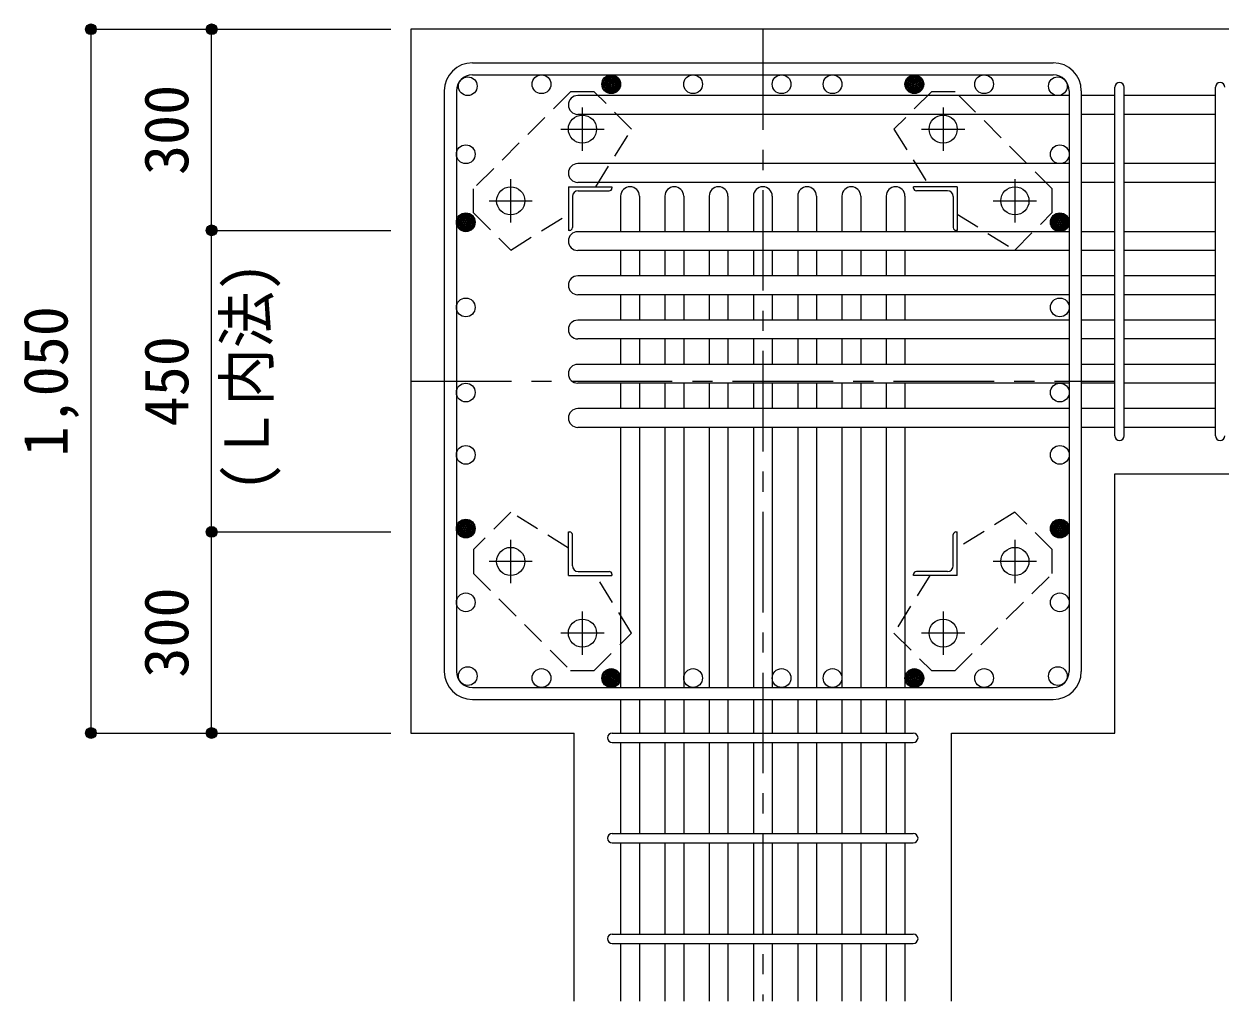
# Model space of a CAD drawing. Units: millimetres at full size, sheet at 1:30. Extents: x -5973 to 5954, y -4195 to 4201.
# Drawn here: x -550 to 1234, y -2600 to -1142 of the extents above; entities that cross this region are included whole.
import ezdxf
from ezdxf.enums import TextEntityAlignment as Align

# ---------------------------------------------------------------- set-up
doc = ezdxf.new("R2010")
doc.units = ezdxf.units.MM
doc.header["$LTSCALE"] = 30
doc.header["$PDMODE"] = 32
doc.header["$PDSIZE"] = 15
doc.linetypes.add('CHAIN1', pattern=[8, 5, -1, 1, -1])
doc.linetypes.add('DASHED1', pattern=[1.8, 1.2, -0.6])
for name, color, linetype in [('0-1', 2, 'Continuous'), ('0-2', 4, 'Continuous'), ('0-3', 4, 'Continuous'), ('0-4', 7, 'Continuous'), ('0-5', 7, 'Continuous'), ('0-6', 7, 'Continuous'), ('0-7', 4, 'Continuous'), ('0-9', 4, 'DASHED1'), ('0-D', 4, 'Continuous')]:
    doc.layers.add(name, color=color, linetype=linetype)
doc.styles.add('ＭＳ ゴシック', font='')
doc.styles.get('ＭＳ ゴシック').set_extended_font_data('MS Gothic')

msp = doc.modelspace()

# ---------------------------------------------------------------- linework, layer by layer
at = {"layer": '0-1'}
for p, q in [((1477.44, -1149.89), (27.44, -1149.89)), ((27.44, -1149.89), (27.44, -2199.89)), ((1077.44, -1813.39), (1477.44, -1813.39)), ((1077.44, -2199.89), (1077.44, -1813.39)), ((27.44, -2199.89), (270.94, -2199.89)), ((270.94, -2599.89), (270.94, -2199.89))]:
    msp.add_line(p, q, dxfattribs=at)
msp.add_lwpolyline([(833.94, -2599.89), (833.94, -2199.89), (1077.44, -2199.89)], dxfattribs=at)
at = {"layer": '0-2', "linetype": 'CHAIN1'}
for p, q in [((283.44, -1331.1), (283.44, -1266.6)), ((821.44, -1266.59), (821.44, -1331.09)), ((251.14, -1298.89), (315.64, -1298.89)), ((789.24, -1298.89), (853.74, -1298.89)), ((176.44, -1438.1), (176.44, -1373.6)), ((928.44, -1373.59), (928.44, -1438.09)), ((144.14, -1405.89), (208.64, -1405.89)), ((896.24, -1405.89), (960.74, -1405.89)), ((176.44, -1976.2), (176.44, -1911.7)), ((928.44, -1911.69), (928.44, -1976.19)), ((208.64, -1943.89), (144.14, -1943.89)), ((960.74, -1943.89), (896.24, -1943.89)), ((283.44, -2083.2), (283.44, -2018.7)), ((821.44, -2018.69), (821.44, -2083.19)), ((315.64, -2050.89), (251.14, -2050.89)), ((853.74, -2050.89), (789.24, -2050.89))]:
    msp.add_line(p, q, dxfattribs=at)
at = {"layer": '0-2'}
for p, q in [((262.44, -1384.89), (327.44, -1384.89)), ((262.44, -1384.89), (262.44, -1449.89)), ((276.94, -1390.89), (323.44, -1390.89)), ((327.44, -1384.89), (327.44, -1386.89)), ((842.44, -1384.89), (777.44, -1384.89)), ((777.44, -1386.89), (777.44, -1384.89)), ((827.94, -1390.89), (781.44, -1390.89)), ((842.44, -1384.89), (842.44, -1449.89)), ((268.44, -1399.39), (268.44, -1445.89)), ((836.44, -1399.39), (836.44, -1445.89)), ((264.44, -1449.89), (262.44, -1449.89)), ((842.44, -1449.89), (840.44, -1449.89)), ((262.44, -1899.89), (264.44, -1899.89)), ((262.44, -1964.89), (262.44, -1899.89)), ((268.44, -1950.39), (268.44, -1903.89)), ((836.44, -1950.39), (836.44, -1903.89)), ((840.44, -1899.89), (842.44, -1899.89)), ((842.44, -1964.89), (842.44, -1899.89)), ((276.94, -1958.89), (323.44, -1958.89)), ((827.94, -1958.89), (781.44, -1958.89)), ((262.44, -1964.89), (327.44, -1964.89)), ((327.44, -1962.89), (327.44, -1964.89)), ((777.44, -1964.89), (777.44, -1962.89)), ((842.44, -1964.89), (777.44, -1964.89))]:
    msp.add_line(p, q, dxfattribs=at)
at = {"layer": '0-2', "color": 3}
for centre in [(283.44, -1298.89), (821.44, -1298.89), (176.44, -1405.89), (928.44, -1405.89), (176.44, -1943.89), (928.44, -1943.89), (283.44, -2050.89), (821.44, -2050.89)]:
    msp.add_circle(centre, 21, dxfattribs=at)
at = {"layer": '0-2'}
for centre, radius, start, end in [((276.94, -1399.39), 8.5, 90, 180), ((323.44, -1386.89), 4, 270, 0), ((781.44, -1386.89), 4, 180, 270), ((827.94, -1399.39), 8.5, 0, 90), ((264.44, -1445.89), 4, 270, 0), ((840.44, -1445.89), 4, 180, 270), ((264.44, -1903.89), 4, 0, 90), ((840.44, -1903.89), 4, 90, 180), ((276.94, -1950.39), 8.5, 180, 270), ((323.44, -1962.89), 4, 0, 90), ((781.44, -1962.89), 4, 90, 180), ((827.94, -1950.39), 8.5, 270, 0)]:
    msp.add_arc(centre, radius, start, end, dxfattribs=at)
at = {"layer": '0-3', "color": 3}
for centre in [(112.37, -1234.82), (222.38, -1231.89), (326.44, -1231.89), (448.44, -1231.89), (580.44, -1231.89), (656.44, -1231.89), (778.44, -1231.89), (882.49, -1231.89), (992.51, -1234.82), (992.51, -1234.82), (109.44, -1336.36), (995.44, -1336.36), (109.44, -1437.89), (995.44, -1437.89), (109.44, -1564.88), (995.44, -1564.88), (109.44, -1691.89), (995.44, -1691.89), (109.44, -1784.91), (995.44, -1784.91), (109.44, -1894.93), (995.44, -1894.93), (109.44, -2004.95), (995.44, -2004.95), (112.37, -2114.97), (222.38, -2117.89), (326.44, -2117.89), (448.44, -2117.89), (580.44, -2117.89), (656.44, -2117.89), (778.44, -2117.89), (882.49, -2117.89), (992.51, -2114.97)]:
    msp.add_circle(centre, 14, dxfattribs=at)
at = {"layer": '0-3'}
for centre, radius in [((326.44, -1231.89), 12.6), ((326.44, -1231.89), 11.2), ((326.44, -1231.89), 9.8), ((326.44, -1231.89), 8.4), ((326.44, -1231.89), 7), ((326.44, -1231.89), 5.6), ((326.44, -1231.89), 4.2), ((326.44, -1231.89), 2.8), ((326.44, -1231.89), 1.4), ((778.44, -1231.89), 12.6), ((778.44, -1231.89), 11.2), ((778.44, -1231.89), 9.8), ((778.44, -1231.89), 8.4), ((778.44, -1231.89), 7), ((778.44, -1231.89), 5.6), ((778.44, -1231.89), 4.2), ((778.44, -1231.89), 2.8), ((778.44, -1231.89), 1.4), ((109.44, -1437.89), 12.6), ((109.44, -1437.89), 11.2), ((995.44, -1437.89), 12.6), ((995.44, -1437.89), 11.2), ((109.44, -1437.89), 9.8), ((109.44, -1437.89), 8.4), ((109.44, -1437.89), 7), ((109.44, -1437.89), 5.6), ((109.44, -1437.89), 4.2), ((109.44, -1437.89), 2.8), ((109.44, -1437.89), 1.4), ((995.44, -1437.89), 9.8), ((995.44, -1437.89), 8.4), ((995.44, -1437.89), 7), ((995.44, -1437.89), 5.6), ((995.44, -1437.89), 4.2), ((995.44, -1437.89), 2.8), ((995.44, -1437.89), 1.4), ((109.44, -1894.93), 12.6), ((109.44, -1894.93), 11.2), ((109.44, -1894.93), 9.8), ((109.44, -1894.93), 8.4), ((109.44, -1894.93), 7), ((109.44, -1894.93), 5.6), ((109.44, -1894.93), 4.2), ((995.44, -1894.93), 12.6), ((995.44, -1894.93), 11.2), ((995.44, -1894.93), 9.8), ((995.44, -1894.93), 8.4), ((995.44, -1894.93), 7), ((995.44, -1894.93), 5.6), ((995.44, -1894.93), 4.2), ((109.44, -1894.93), 2.8), ((109.44, -1894.93), 1.4), ((995.44, -1894.93), 2.8), ((995.44, -1894.93), 1.4), ((326.44, -2117.89), 12.6), ((326.44, -2117.89), 11.2), ((326.44, -2117.89), 9.8), ((326.44, -2117.89), 8.4), ((326.44, -2117.89), 7), ((326.44, -2117.89), 5.6), ((326.44, -2117.89), 4.2), ((326.44, -2117.89), 2.8), ((326.44, -2117.89), 1.4), ((778.44, -2117.89), 12.6), ((778.44, -2117.89), 11.2), ((778.44, -2117.89), 9.8), ((778.44, -2117.89), 8.4), ((778.44, -2117.89), 7), ((778.44, -2117.89), 5.6), ((778.44, -2117.89), 4.2), ((778.44, -2117.89), 2.8), ((778.44, -2117.89), 1.4)]:
    msp.add_circle(centre, radius, dxfattribs=at)
at = {"layer": '0-4'}
for p, q in [((119.44, -1199.89), (985.44, -1199.89)), ((119.44, -1217.89), (985.44, -1217.89)), ((77.44, -1241.89), (77.44, -2107.89)), ((95.44, -1241.89), (95.44, -2107.89)), ((1009.44, -1241.89), (1009.44, -2107.89)), ((1027.44, -1241.89), (1027.44, -2107.89)), ((119.44, -2131.89), (985.44, -2131.89)), ((119.44, -2149.89), (985.44, -2149.89))]:
    msp.add_line(p, q, dxfattribs=at)
for centre, radius, start, end in [((119.44, -1241.89), 42, 90, 180), ((985.44, -1241.89), 42, 0, 90), ((119.44, -1241.89), 24, 90, 180), ((985.44, -1241.89), 24, 0, 90), ((119.44, -2107.89), 42, 180, 270), ((119.44, -2107.89), 24, 180, 270), ((985.44, -2107.89), 42, 270, 0), ((985.44, -2107.89), 24, 270, 0)]:
    msp.add_arc(centre, radius, start, end, dxfattribs=at)
at = {"layer": '0-5'}
for p, q in [((1009.44, -1248.82), (276.44, -1248.82)), ((1077.44, -1248.82), (1027.44, -1248.82)), ((1227.44, -1248.82), (1091.44, -1248.82)), ((1009.44, -1276.82), (276.44, -1276.82)), ((1077.44, -1276.82), (1027.44, -1276.82)), ((1227.44, -1276.82), (1091.44, -1276.82)), ((1009.44, -1350.36), (276.44, -1350.36)), ((1077.44, -1350.36), (1027.44, -1350.36)), ((1227.44, -1350.36), (1091.44, -1350.36)), ((1009.44, -1378.36), (276.44, -1378.36)), ((1077.44, -1378.36), (1027.44, -1378.36)), ((1227.44, -1378.36), (1091.44, -1378.36)), ((340.44, -1398.89), (340.44, -1451.89)), ((368.44, -1398.89), (368.44, -1451.89)), ((406.44, -1398.89), (406.44, -1451.89)), ((434.44, -1398.89), (434.44, -1451.89)), ((472.44, -1398.89), (472.44, -1451.89)), ((500.44, -1398.89), (500.44, -1451.89)), ((538.44, -1398.89), (538.44, -1451.89)), ((566.44, -1398.89), (566.44, -1451.89)), ((604.44, -1398.89), (604.44, -1451.89)), ((632.44, -1398.89), (632.44, -1451.89)), ((670.44, -1398.89), (670.44, -1451.89)), ((698.44, -1398.89), (698.44, -1451.89)), ((736.44, -1398.89), (736.44, -1451.89)), ((764.44, -1398.89), (764.44, -1451.89)), ((1009.44, -1451.89), (276.44, -1451.89)), ((1077.44, -1451.89), (1027.44, -1451.89)), ((1227.44, -1451.89), (1091.44, -1451.89)), ((1009.44, -1479.89), (276.44, -1479.89)), ((340.44, -1479.89), (340.44, -1517.89)), ((368.44, -1479.89), (368.44, -1517.89)), ((406.44, -1479.89), (406.44, -1517.89)), ((434.44, -1479.89), (434.44, -1517.89)), ((472.44, -1479.89), (472.44, -1517.89)), ((500.44, -1479.89), (500.44, -1517.89)), ((538.44, -1479.89), (538.44, -1517.89)), ((566.44, -1479.89), (566.44, -1517.89)), ((604.44, -1479.89), (604.44, -1517.89)), ((632.44, -1479.89), (632.44, -1517.89)), ((670.44, -1479.89), (670.44, -1517.89)), ((698.44, -1479.89), (698.44, -1517.89)), ((736.44, -1479.89), (736.44, -1517.89)), ((764.44, -1479.89), (764.44, -1517.89)), ((1077.44, -1479.89), (1027.44, -1479.89)), ((1227.44, -1479.89), (1091.44, -1479.89)), ((1009.44, -1517.89), (276.44, -1517.89)), ((1077.44, -1517.89), (1027.44, -1517.89)), ((1227.44, -1517.89), (1091.44, -1517.89)), ((1009.44, -1545.89), (276.44, -1545.89)), ((340.44, -1545.89), (340.44, -1583.89)), ((368.44, -1545.89), (368.44, -1583.89)), ((406.44, -1545.89), (406.44, -1583.89)), ((434.44, -1545.89), (434.44, -1583.89)), ((472.44, -1545.89), (472.44, -1583.89)), ((500.44, -1545.89), (500.44, -1583.89)), ((538.44, -1545.89), (538.44, -1583.89)), ((566.44, -1545.89), (566.44, -1583.89)), ((604.44, -1545.89), (604.44, -1583.89)), ((632.44, -1545.89), (632.44, -1583.89)), ((670.44, -1545.89), (670.44, -1583.89)), ((698.44, -1545.89), (698.44, -1583.89)), ((736.44, -1545.89), (736.44, -1583.89)), ((764.44, -1545.89), (764.44, -1583.89)), ((1077.44, -1545.89), (1027.44, -1545.89)), ((1227.44, -1545.89), (1091.44, -1545.89)), ((1009.44, -1583.89), (276.44, -1583.89)), ((1077.44, -1583.89), (1027.44, -1583.89)), ((1227.44, -1583.89), (1091.44, -1583.89)), ((1009.44, -1611.89), (276.44, -1611.89)), ((340.44, -1611.89), (340.44, -1649.89)), ((368.44, -1611.89), (368.44, -1649.89)), ((406.44, -1611.89), (406.44, -1649.89)), ((434.44, -1611.89), (434.44, -1649.89)), ((472.44, -1611.89), (472.44, -1649.89)), ((500.44, -1611.89), (500.44, -1649.89)), ((538.44, -1611.89), (538.44, -1649.89)), ((566.44, -1611.89), (566.44, -1649.89)), ((604.44, -1611.89), (604.44, -1649.89)), ((632.44, -1611.89), (632.44, -1649.89)), ((670.44, -1611.89), (670.44, -1649.89)), ((698.44, -1611.89), (698.44, -1649.89)), ((736.44, -1611.89), (736.44, -1649.89)), ((764.44, -1611.89), (764.44, -1649.89)), ((1077.44, -1611.89), (1027.44, -1611.89)), ((1227.44, -1611.89), (1091.44, -1611.89)), ((1009.44, -1649.89), (276.44, -1649.89)), ((1077.44, -1649.89), (1027.44, -1649.89)), ((1227.44, -1649.89), (1091.44, -1649.89)), ((1009.44, -1677.89), (276.44, -1677.89)), ((340.44, -1677.89), (340.44, -1715.89)), ((368.44, -1677.89), (368.44, -1715.89)), ((406.44, -1677.89), (406.44, -1715.89)), ((434.44, -1677.89), (434.44, -1715.89)), ((472.44, -1677.89), (472.44, -1715.89)), ((500.44, -1677.89), (500.44, -1715.89)), ((538.44, -1677.89), (538.44, -1715.89)), ((566.44, -1677.89), (566.44, -1715.89)), ((604.44, -1677.89), (604.44, -1715.89)), ((632.44, -1677.89), (632.44, -1715.89)), ((670.44, -1677.89), (670.44, -1715.89)), ((698.44, -1677.89), (698.44, -1715.89)), ((736.44, -1677.89), (736.44, -1715.89)), ((764.44, -1677.89), (764.44, -1715.89)), ((1077.44, -1677.89), (1027.44, -1677.89)), ((1227.44, -1677.89), (1091.44, -1677.89)), ((1009.44, -1715.89), (276.44, -1715.89)), ((1077.44, -1715.89), (1027.44, -1715.89)), ((1227.44, -1715.89), (1091.44, -1715.89)), ((1009.44, -1743.89), (276.44, -1743.89)), ((340.44, -1743.89), (340.44, -2131.89)), ((368.44, -1743.89), (368.44, -2131.89)), ((406.44, -1743.89), (406.44, -2131.89)), ((434.44, -1743.89), (434.44, -2131.89)), ((472.44, -1743.89), (472.44, -2131.89)), ((500.44, -1743.89), (500.44, -2131.89)), ((538.44, -1743.89), (538.44, -2131.89)), ((566.44, -1743.89), (566.44, -2131.89)), ((604.44, -1743.89), (604.44, -2131.89)), ((632.44, -1743.89), (632.44, -2131.89)), ((670.44, -1743.89), (670.44, -2131.89)), ((698.44, -1743.89), (698.44, -2131.89)), ((736.44, -1743.89), (736.44, -2131.89)), ((764.44, -1743.89), (764.44, -2131.89)), ((1077.44, -1743.89), (1027.44, -1743.89)), ((1227.44, -1743.89), (1091.44, -1743.89)), ((340.44, -2149.89), (340.44, -2199.89)), ((368.44, -2149.89), (368.44, -2199.89)), ((406.44, -2149.89), (406.44, -2199.89)), ((434.44, -2149.89), (434.44, -2199.89)), ((472.44, -2149.89), (472.44, -2199.89)), ((500.44, -2149.89), (500.44, -2199.89)), ((538.44, -2149.89), (538.44, -2199.89)), ((566.44, -2149.89), (566.44, -2199.89)), ((604.44, -2149.89), (604.44, -2199.89)), ((632.44, -2149.89), (632.44, -2199.89)), ((670.44, -2149.89), (670.44, -2199.89)), ((698.44, -2149.89), (698.44, -2199.89)), ((736.44, -2149.89), (736.44, -2199.89)), ((764.44, -2149.89), (764.44, -2199.89)), ((340.44, -2213.89), (340.44, -2349.89)), ((368.44, -2213.89), (368.44, -2349.89)), ((406.44, -2213.89), (406.44, -2349.89)), ((434.44, -2213.89), (434.44, -2349.89)), ((472.44, -2213.89), (472.44, -2349.89)), ((500.44, -2213.89), (500.44, -2349.89)), ((538.44, -2213.89), (538.44, -2349.89)), ((566.44, -2213.89), (566.44, -2349.89)), ((604.44, -2213.89), (604.44, -2349.89)), ((632.44, -2213.89), (632.44, -2349.89)), ((670.44, -2213.89), (670.44, -2349.89)), ((698.44, -2213.89), (698.44, -2349.89)), ((736.44, -2213.89), (736.44, -2349.89)), ((764.44, -2213.89), (764.44, -2349.89)), ((340.44, -2363.89), (340.44, -2499.89)), ((368.44, -2363.89), (368.44, -2499.89)), ((406.44, -2363.89), (406.44, -2499.89)), ((434.44, -2363.89), (434.44, -2499.89)), ((472.44, -2363.89), (472.44, -2499.89)), ((500.44, -2363.89), (500.44, -2499.89)), ((538.44, -2363.89), (538.44, -2499.89)), ((566.44, -2363.89), (566.44, -2499.89)), ((604.44, -2363.89), (604.44, -2499.89)), ((632.44, -2363.89), (632.44, -2499.89)), ((670.44, -2363.89), (670.44, -2499.89)), ((698.44, -2363.89), (698.44, -2499.89)), ((736.44, -2363.89), (736.44, -2499.89)), ((764.44, -2363.89), (764.44, -2499.89)), ((340.44, -2513.89), (340.44, -2599.89)), ((368.44, -2513.89), (368.44, -2599.89)), ((406.44, -2513.89), (406.44, -2599.89)), ((434.44, -2513.89), (434.44, -2599.89)), ((472.44, -2513.89), (472.44, -2599.89)), ((500.44, -2513.89), (500.44, -2599.89)), ((538.44, -2513.89), (538.44, -2599.89)), ((566.44, -2513.89), (566.44, -2599.89)), ((604.44, -2513.89), (604.44, -2599.89)), ((632.44, -2513.89), (632.44, -2599.89)), ((670.44, -2513.89), (670.44, -2599.89)), ((698.44, -2513.89), (698.44, -2599.89)), ((736.44, -2513.89), (736.44, -2599.89)), ((764.44, -2513.89), (764.44, -2599.89))]:
    msp.add_line(p, q, dxfattribs=at)
for centre, start, end in [((276.44, -1262.82), 90, 270), ((276.44, -1364.36), 90, 270), ((354.44, -1398.89), 0, 180), ((420.44, -1398.89), 0, 180), ((486.44, -1398.89), 0, 180), ((552.44, -1398.89), 0, 180), ((618.44, -1398.89), 0, 180), ((684.44, -1398.89), 0, 180), ((750.44, -1398.89), 0, 180), ((276.44, -1465.89), 90, 270), ((276.44, -1531.89), 90, 270), ((276.44, -1597.89), 90, 270), ((276.44, -1663.89), 90, 270), ((276.44, -1729.89), 90, 270)]:
    msp.add_arc(centre, 14, start, end, dxfattribs=at)
at = {"layer": '0-6'}
for p, q in [((1077.44, -1756.39), (1077.44, -1236.32)), ((1091.44, -1756.39), (1091.44, -1236.32)), ((1227.44, -1756.39), (1227.44, -1236.32)), ((327.94, -2199.89), (776.94, -2199.89)), ((327.94, -2213.89), (776.94, -2213.89)), ((327.94, -2349.89), (776.94, -2349.89)), ((327.94, -2363.89), (776.94, -2363.89)), ((327.94, -2499.89), (776.94, -2499.89)), ((327.94, -2513.89), (776.94, -2513.89))]:
    msp.add_line(p, q, dxfattribs=at)
for centre, start, end in [((1084.44, -1236.32), 0, 180), ((1084.44, -1236.32), 0, 180), ((1084.44, -1236.32), 0, 180), ((1084.44, -1236.32), 0, 180), ((1234.44, -1236.32), 0, 180), ((1084.44, -1756.39), 180, 0), ((1084.44, -1756.39), 180, 0), ((1084.44, -1756.39), 180, 0), ((1084.44, -1756.39), 180, 0), ((1234.44, -1756.39), 180, 0), ((327.94, -2206.89), 90, 270), ((327.94, -2206.89), 90, 270), ((327.94, -2206.89), 90, 270), ((327.94, -2206.89), 90, 270), ((776.94, -2206.89), 270, 90), ((776.94, -2206.89), 270, 90), ((776.94, -2206.89), 270, 90), ((776.94, -2206.89), 270, 90), ((327.94, -2356.89), 90, 270), ((776.94, -2356.89), 270, 90), ((327.94, -2506.89), 90, 270), ((776.94, -2506.89), 270, 90)]:
    msp.add_arc(centre, 7, start, end, dxfattribs=at)
at = {"layer": '0-9'}
for points in [[(265.64, -1243.19), (120.64, -1388.1), (120.64, -1423.5), (176.54, -1479.29), (262.44, -1425.89)], [(303.44, -1384.89), (356.84, -1298.99), (301.04, -1243.19), (265.64, -1243.19)], [(984.14, -1388.1), (839.24, -1243.09), (803.84, -1243.09), (748.04, -1299), (801.44, -1384.89)], [(842.44, -1425.89), (928.34, -1479.29), (984.14, -1423.5), (984.14, -1388.1)], [(262.44, -1923.9), (176.54, -1870.5), (120.74, -1926.29), (120.74, -1961.69)], [(839.24, -2106.6), (984.24, -1961.69), (984.24, -1926.29), (928.34, -1870.5), (842.44, -1923.9)], [(120.74, -1961.69), (265.64, -2106.7), (301.04, -2106.7), (356.84, -2050.79), (303.44, -1964.9)], [(801.44, -1964.9), (748.04, -2050.8), (803.84, -2106.6), (839.24, -2106.6)]]:
    msp.add_lwpolyline(points, dxfattribs=at)
at = {"layer": '0-D'}
for p, q in [((-449.6, -1149.89), (-269.6, -1149.89)), ((-449.6, -1149.89), (-269.6, -1149.89)), ((-449.6, -1149.89), (-449.6, -2199.89)), ((-269.6, -1449.89), (-269.6, -1149.89)), ((-269.6, -1149.89), (-2.56, -1149.89)), ((-269.6, -1899.89), (-269.6, -1449.89)), ((-269.6, -1449.89), (-2.56, -1449.89)), ((-269.6, -2199.89), (-269.6, -1899.89)), ((-269.6, -1899.89), (-2.56, -1899.89)), ((-449.6, -2199.89), (-269.6, -2199.89)), ((-269.6, -2199.89), (-2.56, -2199.89)), ((-269.6, -2199.89), (-2.56, -2199.89))]:
    msp.add_line(p, q, dxfattribs=at)
at = {"layer": '0-D', "linetype": 'CHAIN1'}
for p, q in [((552.44, -1149.89), (552.44, -2599.89)), ((27.44, -1674.89), (1077.44, -1674.89))]:
    msp.add_line(p, q, dxfattribs=at)
at = {"layer": '0-D'}
for centre, radius in [((-449.6, -1149.89), 8), ((-449.6, -1149.89), 7.2), ((-449.6, -1149.89), 6.4), ((-449.6, -1149.89), 5.6), ((-449.6, -1149.89), 4.8), ((-449.6, -1149.89), 4), ((-449.6, -1149.89), 3.2), ((-449.6, -1149.89), 2.4), ((-449.6, -1149.89), 1.6), ((-449.6, -1149.89), 0.8), ((-269.6, -1149.89), 8), ((-269.6, -1149.89), 7.2), ((-269.6, -1149.89), 6.4), ((-269.6, -1149.89), 5.6), ((-269.6, -1149.89), 4.8), ((-269.6, -1149.89), 4), ((-269.6, -1149.89), 3.2), ((-269.6, -1149.89), 2.4), ((-269.6, -1149.89), 1.6), ((-269.6, -1149.89), 0.8), ((-269.6, -1449.89), 8), ((-269.6, -1449.89), 7.2), ((-269.6, -1449.89), 6.4), ((-269.6, -1449.89), 5.6), ((-269.6, -1449.89), 4.8), ((-269.6, -1449.89), 4), ((-269.6, -1449.89), 3.2), ((-269.6, -1449.89), 2.4), ((-269.6, -1449.89), 1.6), ((-269.6, -1449.89), 0.8), ((-269.6, -1899.89), 8), ((-269.6, -1899.89), 7.2), ((-269.6, -1899.89), 6.4), ((-269.6, -1899.89), 5.6), ((-269.6, -1899.89), 4.8), ((-269.6, -1899.89), 4), ((-269.6, -1899.89), 3.2), ((-269.6, -1899.89), 2.4), ((-269.6, -1899.89), 1.6), ((-269.6, -1899.89), 0.8), ((-449.6, -2199.89), 8), ((-449.6, -2199.89), 7.2), ((-449.6, -2199.89), 6.4), ((-449.6, -2199.89), 5.6), ((-269.6, -2199.89), 8), ((-269.6, -2199.89), 7.2), ((-269.6, -2199.89), 6.4), ((-269.6, -2199.89), 5.6), ((-449.6, -2199.89), 4.8), ((-449.6, -2199.89), 4), ((-449.6, -2199.89), 3.2), ((-449.6, -2199.89), 2.4), ((-449.6, -2199.89), 1.6), ((-449.6, -2199.89), 0.8), ((-269.6, -2199.89), 4.8), ((-269.6, -2199.89), 4), ((-269.6, -2199.89), 3.2), ((-269.6, -2199.89), 2.4), ((-269.6, -2199.89), 1.6), ((-269.6, -2199.89), 0.8)]:
    msp.add_circle(centre, radius, dxfattribs=at)
at = {"layer": '0-D', "color": 7}
for p in [(-449.6, -1149.89), (-269.6, -1149.89), (-269.6, -1449.89), (-269.6, -1899.89), (-449.6, -2199.89), (-269.6, -2199.89)]:
    msp.add_point(p, dxfattribs=at)

# ---------------------------------------------------------------- texts
at = {"layer": '0-7', "style": 'ＭＳ ゴシック', "width": 0.95}
msp.add_text('(Ｌ内法)', height=65.98, rotation=90, dxfattribs=at).set_placement((-164.55, -1839.49), align=Align.BOTTOM_LEFT)
at = {"layer": '0-D', "style": 'ＭＳ ゴシック'}
for s, p in [('300', (-284.6, -1367.39)), ('1,050', (-464.6, -1787.39)), ('450', (-284.6, -1742.39)), ('300', (-284.6, -2117.39))]:
    msp.add_text(s, height=65.98, rotation=90, dxfattribs=at).set_placement(p, align=Align.BOTTOM_LEFT)

doc.saveas('drawing.dxf')
